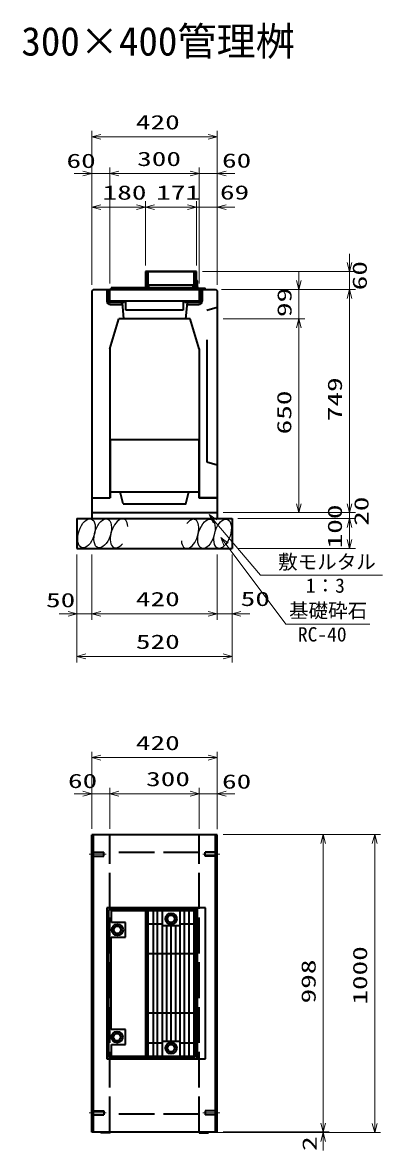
# Model space of a CAD drawing. Units: millimetres on the paper. Extents: x 15 to 1219, y 8 to 859.
# Drawn here: x 184.6 to 245, y 442 to 631.3 of the extents above; entities that cross this region are included whole.
import ezdxf
from ezdxf.enums import TextEntityAlignment as Align

# ---------------------------------------------------------------- set-up
doc = ezdxf.new("R2010")
doc.units = ezdxf.units.MM
doc.linetypes.add('DASHED', pattern=[7.5, 6, -1.5])
doc.linetypes.add('USER2', pattern=[18.5, 12, -1.5, 3.5, -1.5])
for name, color, linetype, lineweight in [('D-BMK（構造物基準線）', 2, 'USER2', 18), ('D-STR-DIM（寸法）', 7, 'Continuous', 13), ('D-STR-HTXT(均しCON-旗)', 7, 'Continuous', 13), ('D-STR-HTXT(基礎砕石-旗)', 7, 'Continuous', 13), ('D-STR-STRF(グリ)', 7, 'Continuous', 25), ('D-STR（構造物）', 1, 'Continuous', 35)]:
    doc.layers.add(name, color=color, linetype=linetype, lineweight=lineweight)
doc.layers.add('D-STR-TXT(文字)', color=7, linetype='Continuous')
doc.styles.add('ＭＳ ゴシック', font='')
doc.styles.get('ＭＳ ゴシック').set_extended_font_data('MS Gothic')

# ---------------------------------------------------------------- blocks, each defined once
blk = doc.blocks.new('_Open30')
at = {"color": 7, "linetype": 'Continuous', "lineweight": 13}
for p, q in [((-1, 0.2679), (0, 0)), ((0, 0), (-1, -0.2679)), ((0, 0), (-1, 0))]:
    blk.add_line(p, q, dxfattribs=at)

msp = doc.modelspace()

# ---------------------------------------------------------------- linework, layer by layer
at = {"layer": 'D-BMK（構造物基準線）'}
for p, q in [((195.791, 491.753), (198.64, 491.753)), ((217.715, 491.753), (214.865, 491.753)), ((195.791, 448.353), (198.64, 448.353)), ((217.715, 448.353), (214.865, 448.353))]:
    msp.add_line(p, q, dxfattribs=at)
at = {"layer": 'D-STR-DIM（寸法）'}
for p, q in [((196.253, 605.422), (196.253, 613.113)), ((197.753, 612.113), (215.753, 612.113)), ((217.253, 605.422), (217.253, 613.113)), ((194.753, 605.966), (193.253, 605.966)), ((196.253, 594.959), (196.253, 606.966)), ((196.253, 605.966), (199.253, 605.966)), ((199.253, 595.204), (199.253, 606.966)), ((199.253, 587.538), (199.253, 606.966)), ((200.753, 605.966), (202.253, 605.966)), ((200.753, 605.966), (212.753, 605.966)), ((212.753, 605.966), (211.253, 605.966)), ((214.253, 587.513), (214.253, 606.966)), ((214.253, 595.204), (214.253, 606.966)), ((214.253, 605.966), (217.253, 605.966)), ((217.253, 594.959), (217.253, 606.966)), ((218.753, 605.966), (220.253, 605.966)), ((196.253, 587.267), (196.253, 601.313)), ((197.753, 600.313), (203.753, 600.313)), ((205.253, 590.513), (205.253, 601.313)), ((205.253, 590.513), (205.253, 601.313)), ((206.753, 600.313), (212.303, 600.313)), ((212.303, 600.313), (210.803, 600.313)), ((213.803, 590.513), (213.803, 601.313)), ((213.803, 590.513), (213.803, 601.313)), ((213.803, 600.313), (217.253, 600.313)), ((217.253, 587.268), (217.253, 601.313)), ((218.753, 600.313), (220.253, 600.313)), ((239.455, 591.013), (239.455, 592.513)), ((214.803, 589.513), (240.455, 589.513)), ((230.957, 588.013), (230.957, 589.513)), ((239.455, 586.513), (239.455, 589.513)), ((218.003, 586.513), (231.957, 586.513)), ((219.003, 586.513), (240.455, 586.513)), ((219.003, 586.513), (240.455, 586.513)), ((230.957, 581.563), (230.957, 586.513)), ((239.455, 550.563), (239.455, 585.013)), ((239.455, 585.013), (239.455, 583.513)), ((218.253, 581.563), (231.957, 581.563)), ((218.253, 581.563), (231.957, 581.563)), ((230.957, 550.563), (230.957, 580.063)), ((230.957, 580.063), (230.957, 578.563)), ((239.455, 550.563), (239.455, 552.063)), ((218.253, 549.063), (240.455, 549.063)), ((218.253, 549.063), (231.957, 549.063)), ((218.253, 549.063), (240.455, 549.063)), ((239.455, 548.063), (239.455, 549.063)), ((220.753, 548.063), (240.455, 548.063)), ((220.753, 548.063), (240.455, 548.063)), ((239.455, 544.563), (239.455, 546.563)), ((239.455, 546.563), (239.455, 545.063)), ((193.753, 542.063), (193.753, 531.096)), ((196.253, 542.063), (196.253, 531.096)), ((196.253, 542.063), (196.253, 531.096)), ((217.253, 542.063), (217.253, 531.096)), ((219.753, 542.063), (219.753, 531.096)), ((220.753, 543.063), (240.455, 543.063)), ((193.753, 541.063), (193.753, 523.939)), ((217.253, 541.063), (217.253, 531.096)), ((219.753, 541.063), (219.753, 523.939)), ((192.253, 532.096), (190.753, 532.096)), ((193.753, 532.096), (196.253, 532.096)), ((197.753, 532.096), (215.753, 532.096)), ((197.753, 532.096), (199.253, 532.096)), ((215.753, 532.096), (214.253, 532.096)), ((217.253, 532.096), (219.753, 532.096)), ((221.253, 532.096), (222.753, 532.096)), ((195.253, 524.939), (218.253, 524.939)), ((196.253, 502.899), (196.253, 508.95)), ((197.753, 507.95), (215.753, 507.95)), ((217.253, 502.93), (217.253, 508.95)), ((194.753, 501.899), (193.253, 501.899)), ((196.253, 496.003), (196.253, 502.899)), ((196.253, 501.899), (199.253, 501.899)), ((199.253, 496.003), (199.253, 502.899)), ((199.253, 496.055), (199.253, 502.899)), ((200.753, 501.899), (212.753, 501.899)), ((200.753, 501.899), (202.253, 501.899)), ((212.753, 501.899), (211.253, 501.899)), ((214.253, 496.003), (214.253, 502.899)), ((214.253, 496.003), (214.253, 502.899)), ((214.253, 501.899), (217.253, 501.899)), ((217.253, 495.973), (217.253, 502.899)), ((218.753, 501.899), (220.253, 501.899)), ((218.253, 495.033), (236.041, 495.033)), ((236.041, 495.033), (244.681, 495.033)), ((235.041, 446.633), (235.041, 493.533)), ((243.681, 446.533), (243.681, 493.533)), ((235.041, 446.633), (235.041, 448.133)), ((217.003, 445.033), (236.041, 445.033)), ((218.253, 445.133), (236.041, 445.133)), ((218.253, 445.133), (236.041, 445.133)), ((233.604, 445.033), (244.681, 445.033)), ((235.041, 445.133), (235.041, 445.033)), ((235.041, 443.533), (235.041, 442.033))]:
    msp.add_line(p, q, dxfattribs=at)
at = {"layer": 'D-STR-HTXT(均しCON-旗)'}
msp.add_lwpolyline([(244.98, 538.549), (224.537, 538.549), (216.889, 547.588)], dxfattribs=at)
at = {"layer": 'D-STR-HTXT(基礎砕石-旗)'}
msp.add_lwpolyline([(242.874, 530.366), (228.771, 530.366), (218.767, 543.692)], dxfattribs=at)
at = {"layer": 'D-STR-STRF(グリ)'}
for centre, major_axis in [((195.347, 545.586), (0.79, 2.421)), ((198.069, 545.586), (0.79, 2.421)), ((215.457, 545.505), (-0.771, -2.427)), ((218.178, 545.527), (-0.771, -2.427))]:
    msp.add_ellipse(centre, major_axis=major_axis, ratio=0.5139, dxfattribs=at)
for centre, major_axis in [((200.809, 545.586), (0.79, 2.421)), ((212.716, 545.484), (-0.771, -2.427))]:
    msp.add_ellipse(centre, major_axis=major_axis, ratio=0.5139, start_param=5.3575563, end_param=10.3750652, dxfattribs=at)
at = {"layer": 'D-STR（構造物）'}
for p, q in [((213.803, 589.513), (205.253, 589.513)), ((205.253, 589.513), (205.253, 586.538)), ((205.553, 589.513), (205.553, 586.538)), ((213.403, 589.488), (205.653, 589.488)), ((205.653, 589.488), (205.653, 587.288)), ((213.403, 587.288), (213.403, 589.488)), ((213.503, 589.513), (213.503, 586.538)), ((213.803, 586.538), (213.803, 589.513)), ((205.253, 586.763), (199.478, 586.763)), ((199.478, 586.763), (199.478, 586.538)), ((205.553, 586.838), (213.503, 586.838)), ((205.653, 587.288), (213.403, 587.288)), ((205.803, 586.838), (205.803, 587.288)), ((213.253, 586.838), (213.253, 587.288)), ((213.853, 588.038), (213.803, 588.038)), ((213.953, 586.888), (213.953, 587.938)), ((196.503, 586.513), (196.253, 586.268)), ((196.253, 586.267), (196.253, 548.063)), ((196.503, 586.513), (217.003, 586.513)), ((198.753, 586.513), (198.753, 584.563)), ((199.053, 584.613), (199.053, 586.513)), ((199.253, 586.538), (215.303, 586.538)), ((199.253, 584.538), (199.253, 586.538)), ((215.203, 586.688), (214.153, 586.688)), ((214.253, 586.538), (214.253, 584.538)), ((214.453, 584.613), (214.453, 586.513)), ((214.753, 586.513), (214.753, 584.563)), ((215.303, 586.538), (215.303, 586.588)), ((217.003, 586.513), (217.253, 586.268)), ((217.253, 586.268), (217.253, 548.063)), ((214.253, 584.538), (199.253, 584.538)), ((199.303, 584.013), (201.253, 584.013)), ((201.678, 584.313), (199.353, 584.313)), ((201.253, 584.013), (201.253, 584.313)), ((201.303, 584.313), (201.553, 581.563)), ((201.678, 584.313), (201.678, 584.538)), ((201.928, 583.038), (201.928, 584.538)), ((211.578, 583.038), (201.928, 583.038)), ((211.578, 584.538), (211.578, 583.038)), ((211.828, 584.313), (211.828, 584.538)), ((214.156, 584.313), (211.828, 584.313)), ((212.203, 584.313), (211.953, 581.563)), ((212.253, 584.313), (212.253, 584.013)), ((212.253, 584.013), (214.203, 584.013)), ((214.028, 584.538), (214.028, 584.313)), ((215.503, 583.063), (217.253, 583.563)), ((199.253, 576.563), (200.753, 581.563)), ((212.753, 581.563), (200.753, 581.563)), ((214.253, 576.563), (212.753, 581.563)), ((215.503, 578.063), (215.503, 557.563)), ((199.253, 576.563), (199.253, 551.563)), ((214.253, 576.563), (214.253, 551.563)), ((199.303, 561.313), (199.303, 551.563)), ((199.303, 561.313), (214.203, 561.313)), ((214.203, 561.313), (214.203, 551.563)), ((215.503, 557.563), (217.253, 557.063)), ((196.253, 551.563), (199.303, 551.563)), ((196.253, 551.563), (199.253, 551.563)), ((199.303, 552.563), (214.203, 552.563)), ((201.503, 550.563), (201.003, 552.563)), ((214.203, 551.563), (217.253, 551.563)), ((217.253, 551.563), (214.253, 551.563)), ((196.253, 549.063), (217.253, 549.063)), ((193.753, 548.063), (219.753, 548.063)), ((193.753, 548.063), (193.753, 543.063)), ((219.753, 548.063), (219.753, 543.063)), ((193.753, 543.063), (219.753, 543.063)), ((196.253, 445.103), (196.253, 495.003)), ((217.253, 495.003), (196.253, 495.003)), ((196.503, 445.103), (196.503, 495.003)), ((217.003, 445.103), (217.003, 495.003)), ((217.253, 445.103), (217.253, 495.003)), ((196.253, 492.103), (198.253, 492.103)), ((198.253, 491.403), (198.253, 492.103)), ((217.253, 492.103), (215.253, 492.103)), ((215.253, 491.403), (215.253, 492.103)), ((196.253, 491.403), (198.253, 491.403)), ((217.253, 491.403), (215.253, 491.403)), ((198.753, 482.728), (198.753, 457.378)), ((214.753, 482.728), (198.753, 482.728)), ((205.253, 482.728), (205.253, 457.378)), ((215.303, 482.728), (205.253, 482.728)), ((205.553, 482.728), (205.553, 457.378)), ((213.503, 457.678), (213.503, 482.728)), ((213.803, 482.728), (213.803, 457.378)), ((213.953, 457.378), (213.953, 482.728)), ((215.303, 457.378), (215.303, 482.728)), ((199.053, 482.428), (199.053, 457.678)), ((205.253, 482.428), (199.053, 482.428)), ((199.533, 480.303), (199.533, 482.228)), ((205.253, 482.228), (199.533, 482.228)), ((213.503, 482.428), (205.553, 482.428)), ((205.653, 482.228), (205.653, 457.878)), ((213.403, 482.228), (205.653, 482.228)), ((206.528, 482.228), (206.528, 457.878)), ((207.278, 457.878), (207.278, 482.228)), ((208.028, 482.228), (208.028, 457.878)), ((208.835, 480.903), (209.181, 481.503)), ((209.181, 480.303), (208.835, 480.903)), ((209.181, 481.503), (209.874, 481.503)), ((209.874, 481.503), (210.221, 480.903)), ((210.221, 480.903), (209.874, 480.303)), ((211.028, 482.228), (211.028, 457.878)), ((211.778, 457.878), (211.778, 482.228)), ((212.528, 482.228), (212.528, 457.878)), ((213.403, 457.878), (213.403, 482.228)), ((201.883, 480.303), (199.533, 480.303)), ((200.176, 479.653), (199.83, 479.053)), ((199.83, 479.053), (200.176, 478.453)), ((200.869, 479.653), (200.176, 479.653)), ((201.216, 479.053), (200.869, 479.653)), ((200.869, 478.453), (201.216, 479.053)), ((201.883, 477.803), (201.883, 480.303)), ((205.653, 480.053), (208.028, 480.053)), ((208.028, 479.803), (211.028, 479.803)), ((208.778, 479.803), (208.778, 460.303)), ((209.874, 480.303), (209.181, 480.303)), ((209.528, 460.303), (209.528, 479.803)), ((210.278, 479.803), (210.278, 460.303)), ((211.028, 480.053), (213.403, 480.053)), ((199.478, 462.303), (199.478, 477.803)), ((199.478, 477.803), (201.883, 477.803)), ((200.176, 478.453), (200.869, 478.453)), ((213.403, 475.053), (205.653, 475.053)), ((213.403, 465.053), (205.653, 465.053)), ((201.883, 462.303), (199.478, 462.303)), ((201.883, 459.803), (201.883, 462.303)), ((200.121, 461.653), (199.775, 461.053)), ((199.775, 461.053), (200.121, 460.453)), ((200.814, 461.653), (200.121, 461.653)), ((200.121, 460.453), (200.814, 460.453)), ((201.161, 461.053), (200.814, 461.653)), ((200.814, 460.453), (201.161, 461.053)), ((208.028, 460.053), (205.653, 460.053)), ((211.028, 460.303), (208.028, 460.303)), ((213.403, 460.053), (211.028, 460.053)), ((199.533, 457.878), (199.533, 459.803)), ((199.533, 459.803), (201.883, 459.803)), ((209.181, 459.803), (208.835, 459.203)), ((208.835, 459.203), (209.181, 458.603)), ((209.874, 459.803), (209.181, 459.803)), ((209.181, 458.603), (209.874, 458.603)), ((210.221, 459.203), (209.874, 459.803)), ((209.874, 458.603), (210.221, 459.203)), ((198.753, 457.378), (214.753, 457.378)), ((199.053, 457.678), (205.253, 457.678)), ((199.533, 457.878), (205.253, 457.878)), ((205.253, 457.378), (215.303, 457.378)), ((213.503, 457.678), (205.553, 457.678)), ((205.653, 457.878), (213.403, 457.878)), ((196.253, 448.703), (198.253, 448.703)), ((198.253, 448.703), (198.253, 448.003)), ((217.253, 448.703), (215.253, 448.703)), ((215.253, 448.703), (215.253, 448.003)), ((196.253, 448.003), (198.253, 448.003)), ((217.253, 448.003), (215.253, 448.003)), ((217.253, 445.103), (196.253, 445.103)), ((197.753, 445.003), (197.653, 445.103)), ((199.253, 445.003), (197.753, 445.003)), ((199.253, 445.003), (199.353, 445.103)), ((214.253, 445.003), (214.153, 445.103)), ((214.253, 445.003), (215.753, 445.003)), ((215.753, 445.003), (215.853, 445.103))]:
    msp.add_line(p, q, dxfattribs=at)
at = {"layer": 'D-STR（構造物）', "linetype": 'DASHED'}
for p, q in [((199.253, 445.103), (199.253, 495.003)), ((214.253, 445.103), (214.253, 495.003)), ((214.253, 492.003), (199.353, 492.003)), ((214.253, 448.103), (199.353, 448.103))]:
    msp.add_line(p, q, dxfattribs=at)
at = {"layer": 'D-STR（構造物）'}
msp.add_lwpolyline([(201.503, 550.563), (212.003, 550.563), (212.503, 552.563)], dxfattribs=at)
for centre, radius in [((209.528, 480.903), 0.95), ((209.528, 480.903), 0.6), ((200.523, 479.053), 0.95), ((200.523, 479.053), 0.6), ((200.468, 461.053), 0.95), ((200.468, 461.053), 0.6), ((209.528, 459.203), 0.95), ((209.528, 459.203), 0.6)]:
    msp.add_circle(centre, radius, dxfattribs=at)
for centre, radius, start, end in [((213.853, 587.938), 0.1, 0, 90), ((214.153, 586.888), 0.2, 180, 270), ((215.203, 586.588), 0.1, 0, 90), ((199.303, 584.563), 0.55, 180, 270), ((199.353, 584.613), 0.3, 180, 270), ((214.153, 584.613), 0.3, 270.63559, 359.99998), ((214.203, 584.563), 0.55, 269.99995, 359.99995)]:
    msp.add_arc(centre, radius, start, end, dxfattribs=at)

# ---------------------------------------------------------------- block references
at = {"layer": 'D-STR-DIM（寸法）', "xscale": 1.5, "yscale": 1.5}
for p, rotation in [((196.253, 612.113), 180), ((199.253, 605.966), 180), ((199.253, 605.966), 180), ((217.253, 605.966), 180), ((196.253, 600.313), 180), ((205.253, 600.313), 180), ((217.253, 600.313), 180), ((239.455, 589.513), 270), ((230.957, 586.513), 270), ((239.455, 586.513), 90), ((239.455, 586.513), 90), ((230.957, 581.563), 90), ((230.957, 581.563), 90), ((230.957, 549.063), 270), ((239.455, 549.063), 270), ((239.455, 549.063), 270), ((239.455, 548.063), 90), ((239.455, 548.063), 90), ((239.455, 543.063), 270), ((196.253, 532.096), 180), ((196.253, 532.096), 180), ((219.753, 532.096), 180), ((193.753, 524.939), 180), ((196.253, 507.95), 180), ((199.253, 501.899), 180), ((199.253, 501.899), 180), ((217.253, 501.899), 180), ((235.041, 495.033), 90), ((243.681, 495.033), 90), ((235.041, 445.133), 270), ((235.041, 445.133), 270), ((235.041, 445.033), 90), ((243.681, 445.033), 270)]:
    msp.add_blockref('_Open30', p, dxfattribs=dict(at, rotation=rotation))
for p in [(217.253, 612.113), (196.253, 605.966), (214.253, 605.966), (214.253, 605.966), (205.253, 600.313), (213.803, 600.313), (213.803, 600.313), (193.753, 532.096), (217.253, 532.096), (217.253, 532.096), (219.753, 524.939), (217.253, 507.95), (196.253, 501.899), (214.253, 501.899), (214.253, 501.899)]:
    msp.add_blockref('_Open30', p, dxfattribs=at)
at = {"layer": 'D-STR-HTXT(均しCON-旗)', "xscale": 1.5, "yscale": 1.5, "rotation": 130.23516}
msp.add_blockref('_Open30', (215.92, 548.733), dxfattribs=at)
at = {"layer": 'D-STR-HTXT(基礎砕石-旗)', "xscale": 1.5, "yscale": 1.5, "rotation": 126.89552}
msp.add_blockref('_Open30', (217.866, 544.892), dxfattribs=at)

# ---------------------------------------------------------------- texts
at = {"layer": 'D-STR-DIM（寸法）', "style": 'ＭＳ ゴシック', "width": 1.5}
for s, p in [('420', (203.628, 612.65)), ('300', (203.836, 606.503)), ('60', (191.988, 606.18)), ('60', (218.072, 606.227)), ('180', (198.044, 600.85)), ('171', (207.028, 600.85)), ('69', (217.727, 600.87)), ('420', (203.628, 532.633)), ('50', (221.205, 532.671)), ('50', (188.555, 532.463)), ('520', (203.628, 525.476)), ('420', (203.628, 508.487)), ('300', (205.336, 502.437)), ('60', (192.238, 502.118)), ('60', (218.072, 502.023))]:
    msp.add_text(s, height=2.405, dxfattribs=at).set_placement(p, align=Align.BOTTOM_LEFT)
for s, p in [('60', (243.086, 586.37)), ('99', (230.466, 581.885)), ('749', (238.918, 564.408)), ('650', (230.42, 562.188)), ('20', (243.37, 546.845)), ('100', (238.918, 543.063)), ('1000', (243.144, 466.491)), ('998', (234.504, 466.708)), ('2', (234.679, 441.945))]:
    msp.add_text(s, height=2.405, rotation=90, dxfattribs=at).set_placement(p, align=Align.BOTTOM_LEFT)
at = {"layer": 'D-STR-HTXT(均しCON-旗)', "style": 'ＭＳ ゴシック'}
for s, p in [('敷モルタル', (227.479, 538.87)), ('1：3', (232.126, 534.898))]:
    msp.add_text(s, height=2.405, dxfattribs=at).set_placement(p, align=Align.BOTTOM_LEFT)
at = {"layer": 'D-STR-HTXT(基礎砕石-旗)', "style": 'ＭＳ ゴシック'}
for s, p in [('基礎砕石', (229.306, 530.7)), ('RC-40', (230.794, 526.715))]:
    msp.add_text(s, height=2.405, dxfattribs=at).set_placement(p, align=Align.BOTTOM_LEFT)
at = {"layer": 'D-STR-TXT(文字)', "style": 'ＭＳ ゴシック'}
msp.add_text('300×400管理桝', height=4.811, dxfattribs=at).set_placement((184.415, 624.312), align=Align.BOTTOM_LEFT)

doc.saveas('drawing.dxf')
